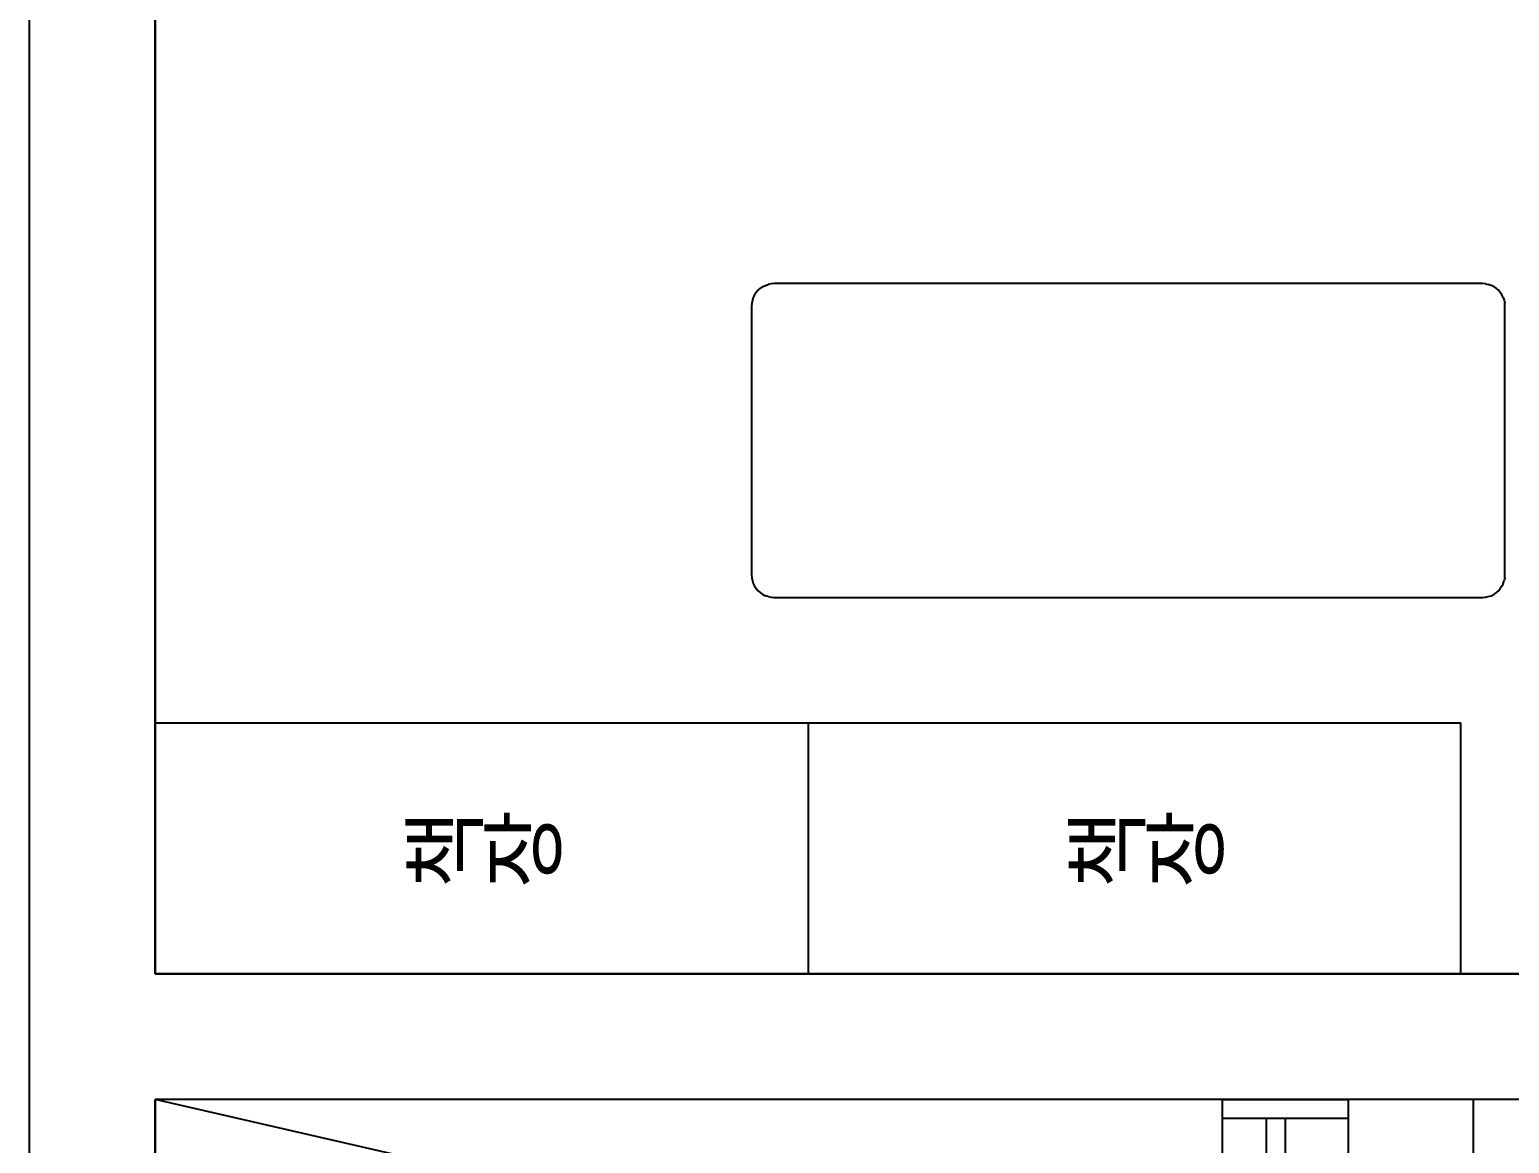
# Model space of a CAD drawing. Header units: millimetres. Extents: x -41292 to 298682, y -22072 to 33155.
# Drawn here: x 25145 to 27502, y 8011 to 9785 of the extents above; entities that cross this region are included whole.
import ezdxf

# ---------------------------------------------------------------- set-up
doc = ezdxf.new("R2010")
doc.units = ezdxf.units.MM
for name, color, linetype in [('0-ELC TEXT', 7, 'Continuous'), ('벽1', 2, 'Continuous'), ('창호', 4, 'Continuous'), ('틀', 8, 'Continuous')]:
    doc.layers.add(name, color=color, linetype=linetype)
doc.styles.add('코레일둥고', font='@Microsoft JhengHei Light.ttf')

# ---------------------------------------------------------------- blocks, each defined once
blk = doc.blocks.new('AHSISHEUD')
for p, q in [((25772, 25338.7), (25772, 30598.7)), ((25972, 27484.7), (25972, 26328.7)), ((26929.5, 27014.6), (26926.9, 27010.7)), ((26932.6, 27018.2), (26929.5, 27014.6)), ((26932.6, 27018.2), (26936.1, 27021.3)), ((26940, 27023.9), (26936.1, 27021.3)), ((26940, 27023.9), (26944.2, 27025.9)), ((26944.2, 27025.9), (26948.7, 27027.4)), ((26953.3, 27028.4), (26948.7, 27027.4)), ((26958, 27028.7), (26953.3, 27028.4)), ((28086.1, 27028.7), (26958, 27028.7)), ((28090.8, 27028.4), (28086.1, 27028.7)), ((28090.8, 27028.4), (28095.4, 27027.4)), ((28099.9, 27025.9), (28095.4, 27027.4)), ((28104.1, 27023.9), (28099.9, 27025.9)), ((28108, 27021.3), (28104.1, 27023.9)), ((28111.5, 27018.2), (28108, 27021.3)), ((28114.6, 27014.6), (28111.5, 27018.2)), ((28117.2, 27010.7), (28114.6, 27014.6)), ((26922.4, 26997.5), (26922, 26992.8)), ((26922, 26992.8), (26922, 26564.6)), ((26923.3, 27002.1), (26922.4, 26997.5)), ((26924.8, 27006.5), (26923.3, 27002.1)), ((26926.9, 27010.7), (26924.8, 27006.5)), ((28119.3, 27006.5), (28117.2, 27010.7)), ((28119.3, 27006.5), (28120.8, 27002.1)), ((28120.8, 27002.1), (28121.7, 26997.5)), ((28122, 26992.8), (28121.7, 26997.5)), ((28122, 26564.6), (28122, 26992.8)), ((26922, 26564.6), (26922.4, 26559.9)), ((28121.7, 26559.9), (28122, 26564.6)), ((26922.4, 26559.9), (26923.3, 26555.3)), ((26923.3, 26555.3), (26924.8, 26550.8)), ((26924.8, 26550.8), (26926.9, 26546.6)), ((26926.9, 26546.6), (26929.5, 26542.7)), ((26929.5, 26542.7), (26932.6, 26539.2)), ((28111.5, 26539.2), (28114.6, 26542.7)), ((28117.2, 26546.6), (28114.6, 26542.7)), ((28119.3, 26550.8), (28117.2, 26546.6)), ((28119.3, 26550.8), (28120.8, 26555.3)), ((28121.7, 26559.9), (28120.8, 26555.3)), ((26932.6, 26539.2), (26936.1, 26536.1)), ((26936.1, 26536.1), (26940, 26533.5)), ((26940, 26533.5), (26944.2, 26531.4)), ((26948.7, 26529.9), (26944.2, 26531.4)), ((26948.7, 26529.9), (26953.3, 26529)), ((26953.3, 26529), (26958, 26528.7)), ((26958, 26528.7), (28086.1, 26528.7)), ((28086.1, 26528.7), (28090.8, 26529)), ((28090.8, 26529), (28095.4, 26529.9)), ((28095.4, 26529.9), (28099.9, 26531.4)), ((28099.9, 26531.4), (28104.1, 26533.5)), ((28104.1, 26533.5), (28108, 26536.1)), ((28108, 26536.1), (28111.5, 26539.2)), ((25972, 26328.7), (25972, 25928.7)), ((25972, 26328.7), (27012, 26328.7)), ((27012, 26328.7), (27012, 25928.7)), ((27012, 26328.7), (28052, 26328.7)), ((28052, 25928.7), (28052, 26328.7)), ((25972, 25928.7), (27012, 25928.7)), ((27012, 25928.7), (28052, 25928.7)), ((28052, 25928.7), (28222, 25928.7)), ((25972, 25728.7), (25972, 25338.7)), ((28072, 25728.7), (25972, 25728.7)), ((28172, 25728.7), (28072, 25728.7)), ((28072, 25338.7), (28072, 25728.7))]:
    blk.add_line(p, q)

msp = doc.modelspace()

# ---------------------------------------------------------------- linework, layer by layer
at = {"layer": '벽1'}
for p, q in [((25144.67, 7690.58), (25144.67, 12950.58)), ((25344.67, 8280.58), (25344.67, 12950.58)), ((27544.67, 8280.58), (25344.67, 8280.58)), ((27044.67, 8080.58), (25344.67, 8080.58)), ((25344.67, 7690.58), (25344.67, 8080.58)), ((27244.67, 8080.58), (27044.67, 8080.58)), ((27544.67, 8080.58), (27244.67, 8080.58))]:
    msp.add_line(p, q, dxfattribs=at)
at = {"layer": '창호'}
msp.add_line((27044.67, 7690.58), (25344.67, 8080.58), dxfattribs=at)
at = {"layer": '틀'}
for p, q in [((27044.67, 6550.58), (27044.67, 8080.58)), ((27044.67, 8080.58), (27244.67, 8080.58)), ((27244.67, 8080.58), (27244.67, 6550.58)), ((27044.67, 8050.58), (27244.67, 8050.58))]:
    msp.add_line(p, q, dxfattribs=at)
msp.add_lwpolyline([(27144.67, 7990.58), (27114.67, 7990.58), (27114.67, 8050.58), (27144.67, 8050.58)], close=True, dxfattribs=at)

# ---------------------------------------------------------------- block references
msp.add_blockref('AHSISHEUD', (-627.37, -17648.09))

# ---------------------------------------------------------------- texts
at = {"layer": '0-ELC TEXT', "style": '코레일둥고'}
for p in [(25736.01, 8433.05), (26791.05, 8433.05)]:
    msp.add_text('책장', height=100, dxfattribs=at).set_placement(p)

doc.saveas('drawing.dxf')
